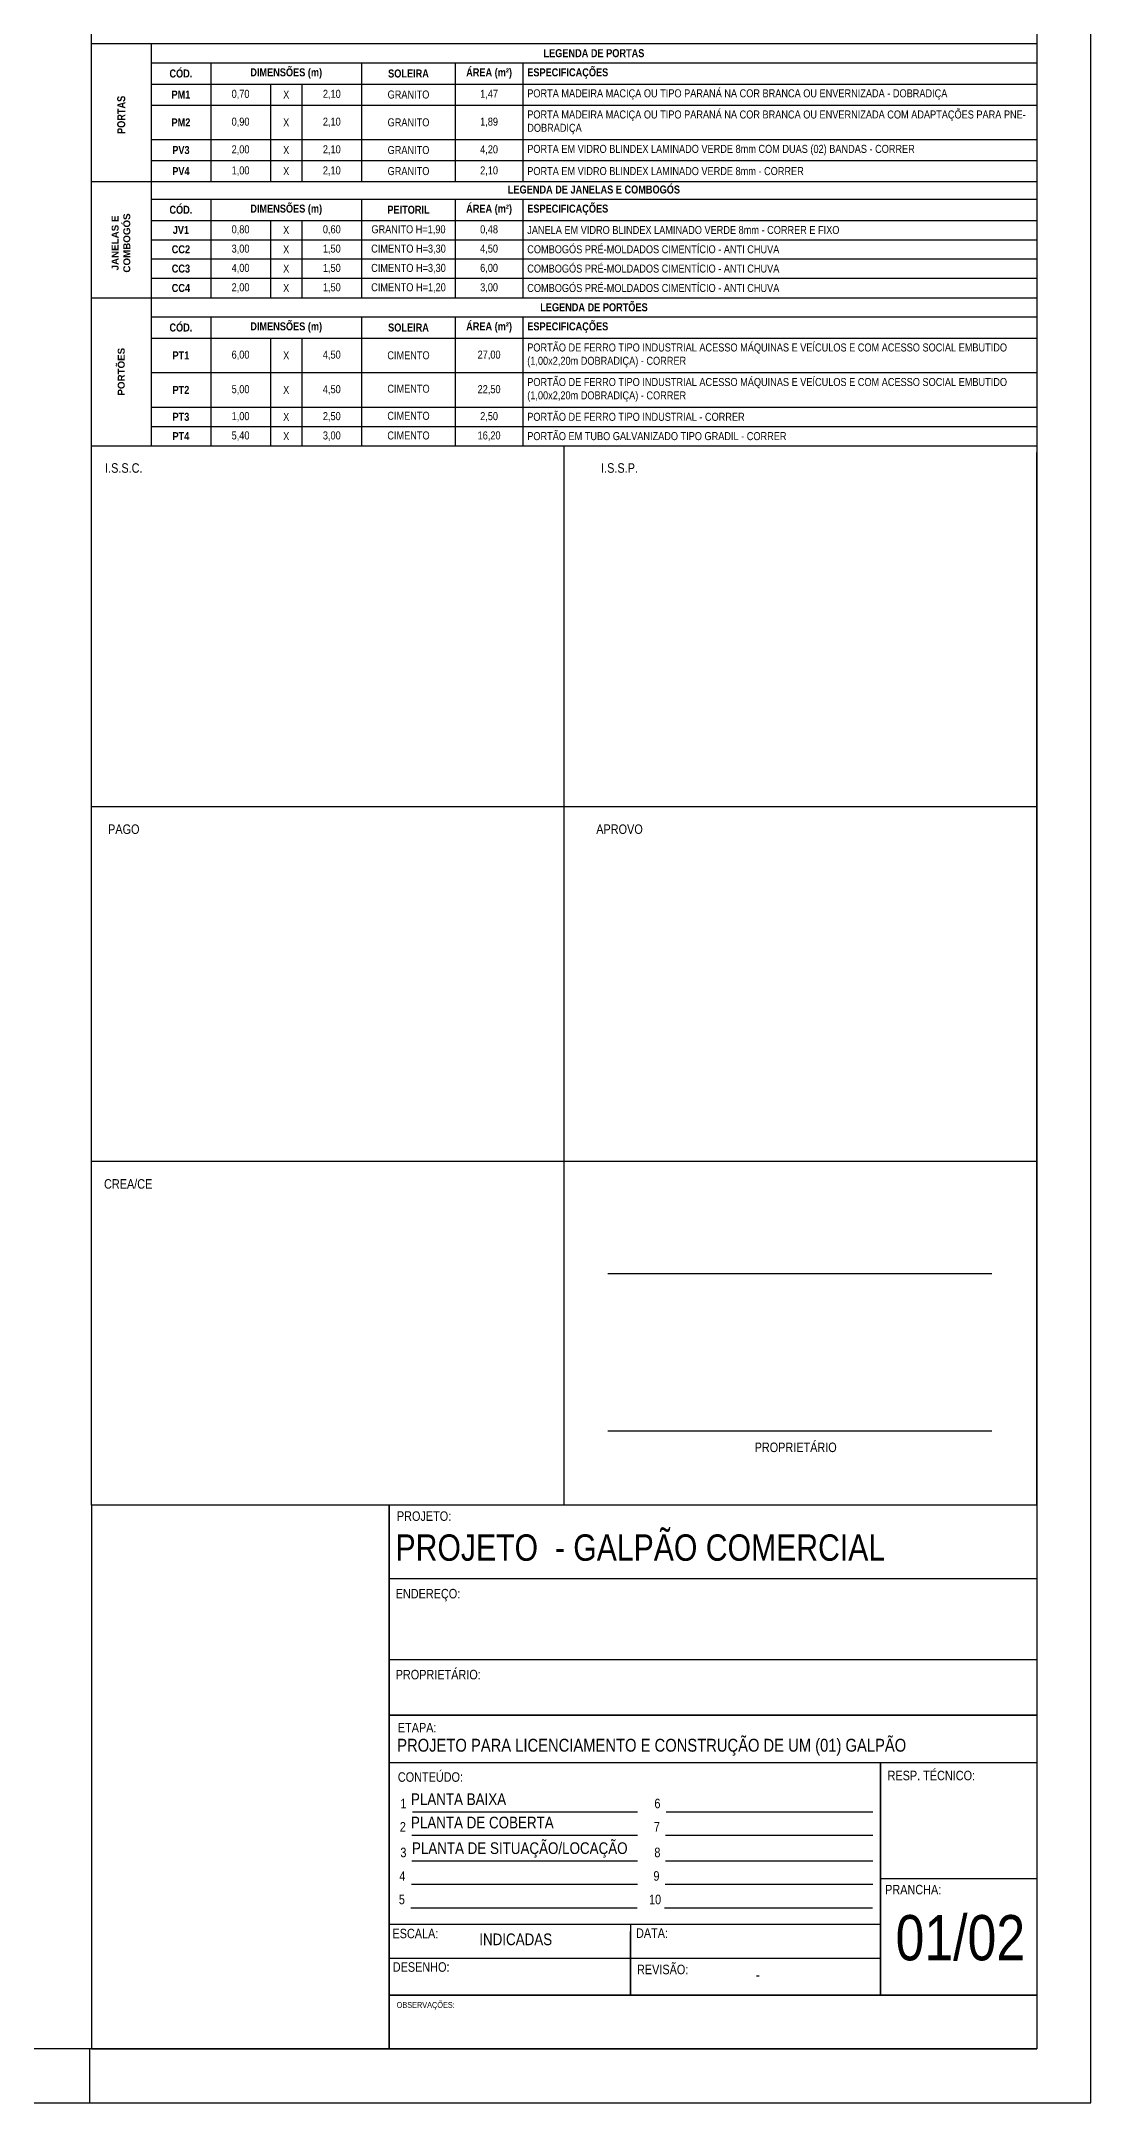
# Model space of a CAD drawing. Header units: millimetres. Extents: x 1170 to 1315, y 90 to 135.
# Drawn here: x 1300.34 to 1314.91, y 90.19 to 118.81 of the extents above; entities that cross this region are included whole.
import ezdxf
from ezdxf.enums import TextEntityAlignment as Align

# ---------------------------------------------------------------- set-up
doc = ezdxf.new("R2010")
doc.units = ezdxf.units.MM
doc.header["$LTSCALE"] = 20
doc.header["$MEASUREMENT"] = 0
doc.layers.get('0').update_dxf_attribs({"linetype": 'CONTINUOUS'})
for name, color, linetype in [('COTA', 7, 'CONTINUOUS'), ('E-TXT-Y', 2, 'CONTINUOUS'), ("LINHA - PROJETU'S", 1, 'CONTINUOUS'), ("PRANCHA - PROJETU'S", 7, 'CONTINUOUS'), ('TEXTO', 2, 'CONTINUOUS')]:
    doc.layers.add(name, color=color, linetype=linetype)
doc.styles.add('F2', font='ARIALN.TTF')

msp = doc.modelspace()

# ---------------------------------------------------------------- linework, layer by layer
at = {"color": 2}
for p, q in [((1301.036, 113.196), (1301.036, 134.739)), ((1314.161, 98.488), (1314.161, 113.103)), ((1301.036, 98.488), (1301.036, 108.181)), ((1313.538, 101.698), (1308.205, 101.698)), ((1313.538, 99.516), (1308.205, 99.516)), ((1301.036, 98.488), (1301.036, 90.939)), ((1301.007, 90.939), (1301.007, 90.189)), ((1301.007, 90.939), (1301.007, 90.189))]:
    msp.add_line(p, q, dxfattribs=at)
msp.add_lwpolyline([(1242.555, 90.189), (1314.911, 90.189), (1314.911, 134.739), (1242.555, 134.739)], close=True, dxfattribs=at)
at = {"color": 1}
msp.add_lwpolyline([(1244.43, 133.989), (1314.161, 133.989), (1314.161, 90.939), (1244.43, 90.939)], close=True, dxfattribs=at)
at = {"color": 2}
for points in [[(1301.036, 98.488), (1301.036, 113.196), (1314.161, 113.196)], [(1307.599, 98.488), (1307.599, 113.196)], [(1314.161, 108.181), (1301.036, 108.181)], [(1314.161, 103.258), (1301.036, 103.258)]]:
    msp.add_lwpolyline(points, dxfattribs=at)
at = {"layer": 'COTA', "linetype": 'Continuous', "lineweight": 15}
for p, q in [((1301.036, 124.64), (1301.036, 113.196)), ((1314.161, 124.64), (1314.161, 113.196)), ((1301.036, 113.196), (1314.161, 113.196))]:
    msp.add_line(p, q, dxfattribs=at)
at = {"layer": 'COTA', "linetype": 'Continuous'}
for p, q in [((1301.036, 118.781), (1314.161, 118.781)), ((1301.864, 118.781), (1301.864, 113.196)), ((1301.864, 118.512), (1314.161, 118.512)), ((1302.692, 118.512), (1302.692, 116.864)), ((1304.787, 118.512), (1304.787, 116.864)), ((1306.088, 118.512), (1306.088, 116.864)), ((1307.027, 118.512), (1307.027, 116.864)), ((1301.864, 118.219), (1314.161, 118.219)), ((1303.52, 118.219), (1303.52, 116.864)), ((1303.959, 118.219), (1303.959, 116.864)), ((1301.864, 117.927), (1314.161, 117.927)), ((1301.864, 117.448), (1314.161, 117.448)), ((1301.864, 117.156), (1314.161, 117.156)), ((1301.036, 116.864), (1314.161, 116.864)), ((1301.864, 116.62), (1314.161, 116.62)), ((1302.692, 116.62), (1302.692, 115.253)), ((1304.787, 116.62), (1304.787, 115.253)), ((1306.088, 116.62), (1306.088, 115.253)), ((1307.027, 116.62), (1307.027, 115.253)), ((1301.864, 116.326), (1314.161, 116.326)), ((1303.52, 116.326), (1303.52, 115.253)), ((1303.959, 116.326), (1303.959, 115.253)), ((1301.864, 116.058), (1314.161, 116.058)), ((1301.864, 115.79), (1314.161, 115.79)), ((1301.864, 115.522), (1314.161, 115.522)), ((1301.036, 115.253), (1314.161, 115.253)), ((1301.864, 114.985), (1314.161, 114.985)), ((1302.692, 114.985), (1302.692, 113.196)), ((1304.787, 114.985), (1304.787, 113.196)), ((1306.088, 114.985), (1306.088, 113.196)), ((1307.027, 114.985), (1307.027, 113.196)), ((1301.864, 114.691), (1314.161, 114.691)), ((1303.52, 114.691), (1303.52, 113.196)), ((1303.959, 114.691), (1303.959, 113.196)), ((1301.864, 114.212), (1314.161, 114.212)), ((1301.864, 113.732), (1314.161, 113.732)), ((1301.864, 113.464), (1314.161, 113.464))]:
    msp.add_line(p, q, dxfattribs=at)
at = {"layer": "LINHA - PROJETU'S", "color": 1}
for p, q in [((1314.161, 98.488), (1301.036, 98.488)), ((1305.17, 98.488), (1305.17, 90.939)), ((1305.17, 90.939), (1305.17, 98.488)), ((1314.161, 98.488), (1314.161, 90.939)), ((1305.17, 97.467), (1314.161, 97.467)), ((1305.17, 97.467), (1314.161, 97.467)), ((1305.17, 96.346), (1314.161, 96.346)), ((1305.17, 95.571), (1314.161, 95.571)), ((1314.161, 95.571), (1305.17, 95.571)), ((1305.17, 95.571), (1314.161, 95.571)), ((1305.17, 95.571), (1314.161, 95.571)), ((1305.17, 95.571), (1314.161, 95.571)), ((1305.17, 94.913), (1314.161, 94.913)), ((1311.994, 94.913), (1311.994, 91.693)), ((1311.994, 93.303), (1314.161, 93.303)), ((1311.994, 92.856), (1311.994, 91.693)), ((1311.994, 92.856), (1311.994, 92.343)), ((1311.994, 92.663), (1305.17, 92.663)), ((1308.52, 92.663), (1308.52, 91.685)), ((1305.17, 92.197), (1311.994, 92.197)), ((1308.52, 91.685), (1308.52, 92.197)), ((1308.52, 91.685), (1305.17, 91.685)), ((1314.161, 91.685), (1305.17, 91.685)), ((1311.84, 91.685), (1308.52, 91.685)), ((1301.036, 90.939), (1314.161, 90.939)), ((1301.036, 90.939), (1314.161, 90.939)), ((1301.036, 90.939), (1314.161, 90.939))]:
    msp.add_line(p, q, dxfattribs=at)
msp.add_lwpolyline([(1314.161, 98.488), (1301.036, 98.488), (1301.036, 90.939)], dxfattribs=at)
msp.add_lwpolyline([(1314.161, 98.488), (1301.036, 98.488), (1301.036, 90.939)], dxfattribs=at)
at = {"layer": "PRANCHA - PROJETU'S", "color": 1}
for p, q in [((1305.17, 92.646), (1305.17, 98.488)), ((1311.994, 91.693), (1311.994, 94.913)), ((1305.17, 90.939), (1305.17, 92.646)), ((1311.994, 92.646), (1311.994, 92.648)), ((1305.17, 92.197), (1311.84, 92.197)), ((1308.52, 91.685), (1308.52, 92.197)), ((1305.17, 91.685), (1314.161, 91.685)), ((1305.17, 91.685), (1311.84, 91.685))]:
    msp.add_line(p, q, dxfattribs=at)
at = {"layer": "PRANCHA - PROJETU'S", "color": 7}
for p, q in [((1305.493, 94.229), (1308.617, 94.229)), ((1309.014, 94.229), (1311.451, 94.229)), ((1309.014, 94.229), (1311.887, 94.229)), ((1305.486, 93.905), (1308.617, 93.905)), ((1309.007, 93.904), (1311.887, 93.904)), ((1305.486, 93.549), (1308.617, 93.549)), ((1309.007, 93.549), (1311.887, 93.549)), ((1305.479, 93.222), (1308.617, 93.222)), ((1305.479, 93.222), (1308.617, 93.222)), ((1309.001, 93.222), (1311.887, 93.222)), ((1309.001, 93.222), (1311.887, 93.222)), ((1305.472, 92.895), (1308.611, 92.895)), ((1305.472, 92.895), (1308.611, 92.895)), ((1308.994, 92.895), (1311.881, 92.895)), ((1308.994, 92.895), (1311.881, 92.895))]:
    msp.add_line(p, q, dxfattribs=at)
at = {"layer": "PRANCHA - PROJETU'S"}
for p, q in [((1302.363, 90.939), (1314.161, 90.939)), ((1305.808, 90.939), (1313.918, 90.939)), ((1305.808, 90.939), (1314.161, 90.939))]:
    msp.add_line(p, q, dxfattribs=at)
at = {"layer": 'TEXTO', "color": 3}
msp.add_line((1308.52, 92.197), (1308.52, 92.567), dxfattribs=at)

# ---------------------------------------------------------------- texts
at = {"color": 2, "style": 'F2'}
for s, height, p in [('I.S.S.C.', 0.1317, (1301.485, 112.888)), ('I.S.S.P.', 0.1317, (1308.368, 112.888)), ('PAGO', 0.1317, (1301.485, 107.873)), ('APROVO', 0.1317, (1308.368, 107.873)), ('CREA/CE', 0.1317, (1301.546, 102.95)), ('PROPRIETÁRIO', 0.13168, (1310.814, 99.306))]:
    msp.add_text(s, height=height, dxfattribs=at).set_placement(p, align=Align.MIDDLE)
at = {"layer": 'COTA', "color": 2, "linetype": 'Continuous'}
for s, insert, char_height, width, attachment_point in [('{\\fArial Narrow|b1|i0|c0;LEGENDA DE PORTAS', (1308.013, 118.647), 0.11111, 12.17701, 5), ('{\\fArial Narrow|b1|i0|c0;CÓD.', (1302.278, 118.365), 0.11111, 0.70799, 5), ('{\\fArial Narrow|b1|i0|c0;DIMENSÕES (m)', (1303.74, 118.365), 0.11111, 1.97509, 5), ('{\\fArial Narrow|b1|i0|c0;SOLEIRA', (1305.438, 118.365), 0.11111, 1.18021, 5), ('{\\fArial Narrow|b1|i0|c0;ÁREA (m²)', (1306.557, 118.365), 0.11111, 0.8191, 5), ('{\\fArial Narrow|b1|i0|c0;ESPECIFICAÇÕES', (1307.087, 118.365), 0.11111, 7.01462, 4), ('{\\fArial Narrow|b1|i0|c0;PM1', (1302.278, 118.073), 0.11111, 0.70799, 5), ('{\\fArial Narrow|b0|i0|c0;0,70', (1303.106, 118.073), 0.11111, 0.70799, 5), ('{\\fArial Narrow|b0|i0|c0;X', (1303.74, 118.073), 0.11111, 0.3191, 5), ('{\\fArial Narrow|b0|i0|c0;2,10', (1304.373, 118.073), 0.11111, 0.70799, 5), ('{\\fArial Narrow|b0|i0|c0;GRANITO', (1305.438, 118.073), 0.11111, 1.18021, 5), ('{\\fArial Narrow|b0|i0|c0;1,47', (1306.557, 118.073), 0.11111, 0.8191, 5), ('{\\fArial Narrow|b0|i0|c0;PORTA MADEIRA MACIÇA OU TIPO PARANÁ NA COR BRANCA OU ENVERNIZADA - DOBRADIÇA', (1307.087, 118.073), 0.111111, 7.01462, 4), ('{\\fArial Narrow|b1|i0|c0;PM2', (1302.278, 117.687), 0.11111, 0.70799, 5), ('{\\fArial Narrow|b0|i0|c0;0,90', (1303.106, 117.687), 0.11111, 0.70799, 5), ('{\\fArial Narrow|b0|i0|c0;X', (1303.74, 117.687), 0.11111, 0.3191, 5), ('{\\fArial Narrow|b0|i0|c0;2,10', (1304.373, 117.687), 0.11111, 0.70799, 5), ('{\\fArial Narrow|b0|i0|c0;GRANITO', (1305.438, 117.687), 0.11111, 1.18021, 5), ('{\\fArial Narrow|b0|i0|c0;1,89', (1306.557, 117.687), 0.11111, 0.8191, 5), ('{\\fArial Narrow|b0|i0|c0;PORTA MADEIRA MACIÇA OU TIPO PARANÁ NA COR BRANCA OU ENVERNIZADA COM ADAPTAÇÕES PARA PNE- DOBRADIÇA', (1307.087, 117.687), 0.111111, 7.01462, 4), ('{\\fArial Narrow|b0|i0|c0|p34;2,00}', (1303.106, 117.302), 0.11111, 0.70799, 5), ('{\\fArial Narrow|b0|i0|c0;2,10', (1304.373, 117.302), 0.11111, 0.70799, 5), ('{\\fArial Narrow|b0|i0|c0|p34;4,20}', (1306.557, 117.302), 0.11111, 0.8191, 5), ('{\\fArial Narrow|b0|i0|c0|p34;PORTA EM VIDRO BLINDEX LAMINADO VERDE 8mm COM DUAS (02) BANDAS - CORRER}', (1307.087, 117.302), 0.111111, 7.01462, 4), ('{\\fArial Narrow|b1|i0|c0|p34;PV3}', (1302.278, 117.302), 0.11111, 0.70799, 5), ('{\\fArial Narrow|b0|i0|c0|p34;1,00}', (1303.106, 117.01), 0.11111, 0.70799, 5), ('{\\fArial Narrow|b0|i0|c0;X', (1303.74, 117.302), 0.11111, 0.3191, 5), ('{\\fArial Narrow|b0|i0|c0;2,10', (1304.373, 117.01), 0.11111, 0.70799, 5), ('{\\fArial Narrow|b0|i0|c0;GRANITO', (1305.438, 117.302), 0.11111, 1.18021, 5), ('{\\fArial Narrow|b0|i0|c0|p34;2,10}', (1306.557, 117.01), 0.11111, 0.8191, 5), ('{\\fArial Narrow|b1|i0|c0|p34;PV4}', (1302.278, 117.01), 0.11111, 0.70799, 5), ('{\\fArial Narrow|b0|i0|c0;X', (1303.74, 117.01), 0.11111, 0.3191, 5), ('{\\fArial Narrow|b0|i0|c0;GRANITO', (1305.438, 117.01), 0.11111, 1.18021, 5), ('{\\fArial Narrow|b1|i0|c0;LEGENDA DE JANELAS E COMBOGÓS', (1308.013, 116.754), 0.11111, 12.17701, 5), ('{\\fArial Narrow|b0|i0|c0|p34;PORTA EM VIDRO BLINDEX LAMINADO VERDE 8mm - CORRER}', (1307.087, 117.01), 0.11111, 7.01462, 4), ('{\\fArial Narrow|b1|i0|c0;CÓD.', (1302.278, 116.473), 0.11111, 0.70799, 5), ('{\\fArial Narrow|b1|i0|c0;DIMENSÕES (m)', (1303.74, 116.473), 0.11111, 1.97509, 5), ('{\\fArial Narrow|b1|i0|c0;PEITORIL', (1305.438, 116.473), 0.11111, 1.18021, 5), ('{\\fArial Narrow|b1|i0|c0;ÁREA (m²)', (1306.557, 116.473), 0.11111, 0.8191, 5), ('{\\fArial Narrow|b1|i0|c0;ESPECIFICAÇÕES', (1307.087, 116.473), 0.11111, 7.01462, 4), ('{\\fArial Narrow|b1|i0|c0;JV1', (1302.278, 116.192), 0.11111, 0.70799, 5), ('{\\fArial Narrow|b0|i0|c0;0,80', (1303.106, 116.192), 0.11111, 0.70799, 5), ('{\\fArial Narrow|b0|i0|c0;X', (1303.74, 116.192), 0.11111, 0.3191, 5), ('{\\fArial Narrow|b0|i0|c0;0,60', (1304.373, 116.192), 0.11111, 0.70799, 5), ('{\\fArial Narrow|b0|i0|c0;GRANITO H=1,90', (1305.438, 116.192), 0.11111, 1.18021, 5), ('{\\fArial Narrow|b0|i0|c0;0,48', (1306.557, 116.192), 0.11111, 0.8191, 5), ('{\\fArial Narrow|b0|i0|c0;JANELA EM VIDRO BLINDEX LAMINADO VERDE 8mm - CORRER E FIXO', (1307.087, 116.192), 0.11111, 7.01462, 4), ('{\\fArial Narrow|b1|i0|c0;CC2', (1302.278, 115.924), 0.11111, 0.70799, 5), ('{\\fArial Narrow|b0|i0|c0;3,00', (1303.106, 115.924), 0.11111, 0.70799, 5), ('{\\fArial Narrow|b0|i0|c0;X', (1303.74, 115.924), 0.11111, 0.3191, 5), ('{\\fArial Narrow|b0|i0|c0;1,50', (1304.373, 115.924), 0.11111, 0.70799, 5), ('{\\fArial Narrow|b0|i0|c0;CIMENTO H=3,30', (1305.438, 115.924), 0.11111, 1.18021, 5), ('{\\fArial Narrow|b0|i0|c0;4,50', (1306.557, 115.924), 0.11111, 0.8191, 5), ('{\\fArial Narrow|b0|i0|c0;COMBOGÓS PRÉ-MOLDADOS CIMENTÍCIO - ANTI CHUVA', (1307.087, 115.924), 0.11111, 7.01462, 4), ('{\\fArial Narrow|b1|i0|c0;CC3', (1302.278, 115.656), 0.11111, 0.70799, 5), ('{\\fArial Narrow|b0|i0|c0;4,00', (1303.106, 115.656), 0.11111, 0.70799, 5), ('{\\fArial Narrow|b0|i0|c0;X', (1303.74, 115.656), 0.11111, 0.3191, 5), ('{\\fArial Narrow|b0|i0|c0;1,50', (1304.373, 115.656), 0.11111, 0.70799, 5), ('{\\fArial Narrow|b0|i0|c0;CIMENTO H=3,30', (1305.438, 115.656), 0.11111, 1.18021, 5), ('{\\fArial Narrow|b0|i0|c0;6,00', (1306.557, 115.656), 0.11111, 0.8191, 5), ('{\\fArial Narrow|b0|i0|c0;COMBOGÓS PRÉ-MOLDADOS CIMENTÍCIO - ANTI CHUVA', (1307.087, 115.656), 0.11111, 7.01462, 4), ('{\\fArial Narrow|b1|i0|c0|p34;CC4}', (1302.278, 115.387), 0.11111, 0.70799, 5), ('{\\fArial Narrow|b0|i0|c0|p34;2,00}', (1303.106, 115.387), 0.11111, 0.70799, 5), ('{\\fArial Narrow|b0|i0|c0;X', (1303.74, 115.387), 0.11111, 0.3191, 5), ('{\\fArial Narrow|b0|i0|c0;1,50', (1304.373, 115.387), 0.11111, 0.70799, 5), ('{\\fArial Narrow|b0|i0|c0|p34;CIMENTO H=1,20}', (1305.438, 115.387), 0.11111, 1.18021, 5), ('{\\fArial Narrow|b0|i0|c0|p34;3,00}', (1306.557, 115.387), 0.11111, 0.8191, 5), ('{\\fArial Narrow|b0|i0|c0;COMBOGÓS PRÉ-MOLDADOS CIMENTÍCIO - ANTI CHUVA', (1307.087, 115.387), 0.11111, 7.01462, 4), ('{\\fArial Narrow|b1|i0|c0;LEGENDA DE PORTÕES', (1308.013, 115.119), 0.11111, 12.17701, 5), ('{\\fArial Narrow|b1|i0|c0;CÓD.', (1302.278, 114.838), 0.11111, 0.70799, 5), ('{\\fArial Narrow|b1|i0|c0;DIMENSÕES (m)', (1303.74, 114.838), 0.11111, 1.97509, 5), ('{\\fArial Narrow|b1|i0|c0;SOLEIRA', (1305.438, 114.838), 0.11111, 1.18021, 5), ('{\\fArial Narrow|b1|i0|c0;ÁREA (m²)', (1306.557, 114.838), 0.11111, 0.8191, 5), ('{\\fArial Narrow|b1|i0|c0;ESPECIFICAÇÕES', (1307.087, 114.838), 0.11111, 7.01462, 4), ('{\\fArial Narrow|b1|i0|c0;PT1', (1302.278, 114.452), 0.11111, 0.70799, 5), ('{\\fArial Narrow|b0|i0|c0;6,00', (1303.106, 114.452), 0.11111, 0.70799, 5), ('{\\fArial Narrow|b0|i0|c0;X', (1303.74, 114.452), 0.11111, 0.3191, 5), ('{\\fArial Narrow|b0|i0|c0;4,50', (1304.373, 114.452), 0.11111, 0.70799, 5), ('{\\fArial Narrow|b0|i0|c0|p34;CIMENTO}', (1305.438, 114.452), 0.11111, 1.18021, 5), ('{\\fArial Narrow|b0|i0|c0;27,00', (1306.557, 114.452), 0.11111, 0.8191, 5), ('{\\fArial Narrow|b0|i0|c0;PORTÃO DE FERRO TIPO INDUSTRIAL ACESSO MÁQUINAS E VEÍCULOS E COM ACESSO SOCIAL EMBUTIDO (1,00x2,20m DOBRADIÇA) - CORRER', (1307.087, 114.452), 0.111111, 7.01462, 4), ('{\\fArial Narrow|b1|i0|c0;PT2', (1302.278, 113.972), 0.11111, 0.70799, 5), ('{\\fArial Narrow|b0|i0|c0;5,00', (1303.106, 113.972), 0.11111, 0.70799, 5), ('{\\fArial Narrow|b0|i0|c0;X', (1303.74, 113.972), 0.11111, 0.3191, 5), ('{\\fArial Narrow|b0|i0|c0;4,50', (1304.373, 113.972), 0.11111, 0.70799, 5), ('{\\fArial Narrow|b0|i0|c0|p34;CIMENTO}', (1305.438, 113.988), 0.11111, 1.18021, 5), ('{\\fArial Narrow|b0|i0|c0;22,50', (1306.557, 113.972), 0.11111, 0.8191, 5), ('{\\fArial Narrow|b0|i0|c0;PORTÃO DE FERRO TIPO INDUSTRIAL ACESSO MÁQUINAS E VEÍCULOS E COM ACESSO SOCIAL EMBUTIDO (1,00x2,20m DOBRADIÇA) - CORRER', (1307.087, 113.972), 0.111111, 7.01462, 4), ('{\\fArial Narrow|b1|i0|c0;PT3', (1302.278, 113.598), 0.11111, 0.70799, 5), ('{\\fArial Narrow|b0|i0|c0;1,00', (1303.106, 113.598), 0.11111, 0.70799, 5), ('{\\fArial Narrow|b0|i0|c0;X', (1303.74, 113.598), 0.11111, 0.3191, 5), ('{\\fArial Narrow|b0|i0|c0;2,50', (1304.373, 113.598), 0.11111, 0.70799, 5), ('{\\fArial Narrow|b0|i0|c0|p34;CIMENTO}', (1305.438, 113.612), 0.11111, 1.18021, 5), ('{\\fArial Narrow|b0|i0|c0;2,50', (1306.557, 113.598), 0.11111, 0.8191, 5), ('{\\fArial Narrow|b0|i0|c0;PORTÃO DE FERRO TIPO INDUSTRIAL - CORRER', (1307.087, 113.598), 0.11111, 7.01462, 4), ('{\\fArial Narrow|b1|i0|c0;PT4', (1302.278, 113.33), 0.11111, 0.70799, 5), ('{\\fArial Narrow|b0|i0|c0;5,40', (1303.106, 113.33), 0.11111, 0.70799, 5), ('{\\fArial Narrow|b0|i0|c0;X', (1303.74, 113.33), 0.11111, 0.3191, 5), ('{\\fArial Narrow|b0|i0|c0;3,00', (1304.373, 113.33), 0.11111, 0.70799, 5), ('{\\fArial Narrow|b0|i0|c0|p34;CIMENTO}', (1305.438, 113.339), 0.11111, 1.18021, 5), ('{\\fArial Narrow|b0|i0|c0;16,20', (1306.557, 113.33), 0.11111, 0.8191, 5), ('{\\fArial Narrow|b0|i0|c0;PORTÃO EM TUBO GALVANIZADO TIPO GRADIL - CORRER', (1307.087, 113.33), 0.11111, 7.01462, 4)]:
    msp.add_mtext(s, dxfattribs=dict(at, insert=insert, char_height=char_height, width=width, attachment_point=attachment_point))
at = {"layer": 'COTA', "color": 2, "linetype": 'Continuous', "attachment_point": 5, "rotation": 90}
for s, insert, char_height, width in [('{\\fArial Narrow|b1|i0|c0;PORTAS', (1301.45, 117.791), 0.11111, 1.21266), ('{\\fArial|b1|i0|c0;JANELAS E COMBOGÓS', (1301.446, 116.012), 0.09722, 1.24646), ('{\\fArial|b1|i0|c0;PORTÕES', (1301.45, 114.225), 0.09722, 1.93778)]:
    msp.add_mtext(s, dxfattribs=dict(at, insert=insert, char_height=char_height, width=width))
at = {"layer": 'E-TXT-Y', "style": 'F2'}
msp.add_text('PROJETO  - GALPÃO COMERCIAL', height=0.36579, dxfattribs=at).set_placement((1305.258, 97.715))
at = {"layer": "PRANCHA - PROJETU'S", "color": 7, "style": 'F2'}
for s, height, p in [('PROJETO:', 0.1317, (1305.277, 98.269)), ('ENDEREÇO:', 0.1317, (1305.26, 97.192)), ('PROPRIETÁRIO:', 0.13168, (1305.26, 96.068)), ('ETAPA:', 0.1317, (1305.29, 95.332)), ('CONTEÚDO:', 0.1317, (1305.29, 94.646)), ('RESP. TÉCNICO:', 0.13168, (1312.09, 94.667)), ('1', 0.132, (1305.325, 94.279)), ('6', 0.132, (1308.852, 94.279)), ('2', 0.132, (1305.318, 93.955)), ('7', 0.132, (1308.845, 93.955)), ('3', 0.132, (1305.325, 93.599)), ('8', 0.132, (1308.852, 93.599)), ('4', 0.132, (1305.311, 93.272)), ('9', 0.132, (1308.839, 93.272)), ('5', 0.132, (1305.304, 92.946)), ('10', 0.1317, (1308.778, 92.946)), ('PRANCHA:', 0.1317, (1312.056, 93.083)), ('ESCALA:', 0.1317, (1305.215, 92.473)), ('DATA:', 0.1317, (1308.597, 92.478)), ('DESENHO:', 0.1317, (1305.22, 92.008)), ('REVISÃO:', 0.1317, (1308.611, 91.974))]:
    msp.add_text(s, height=height, dxfattribs=at).set_placement(p)
at = {"layer": "PRANCHA - PROJETU'S", "color": 2, "style": 'F2'}
for s, height, p in [('PLANTA BAIXA', 0.16221, (1305.472, 94.323)), ('PLANTA DE COBERTA', 0.16221, (1305.472, 93.999)), ('PLANTA DE SITUAÇÃO/LOCAÇÃO', 0.16221, (1305.486, 93.643)), ('01/02', 0.6275, (1312.201, 92.167)), ('INDICADAS', 0.1622, (1306.421, 92.377)), ('-', 0.162, (1310.258, 91.886))]:
    msp.add_text(s, height=height, dxfattribs=at).set_placement(p)
at = {"layer": "PRANCHA - PROJETU'S", "style": 'F2'}
msp.add_text('OBSERVAÇÕES:', height=0.0811, dxfattribs=at).set_placement((1305.274, 91.507))
at = {"layer": 'TEXTO', "color": 2, "style": 'F2'}
msp.add_text('PROJETO PARA LICENCIAMENTO E CONSTRUÇÃO DE UM (01) GALPÃO', height=0.17883, dxfattribs=at).set_placement((1305.281, 95.064))

doc.saveas('drawing.dxf')
